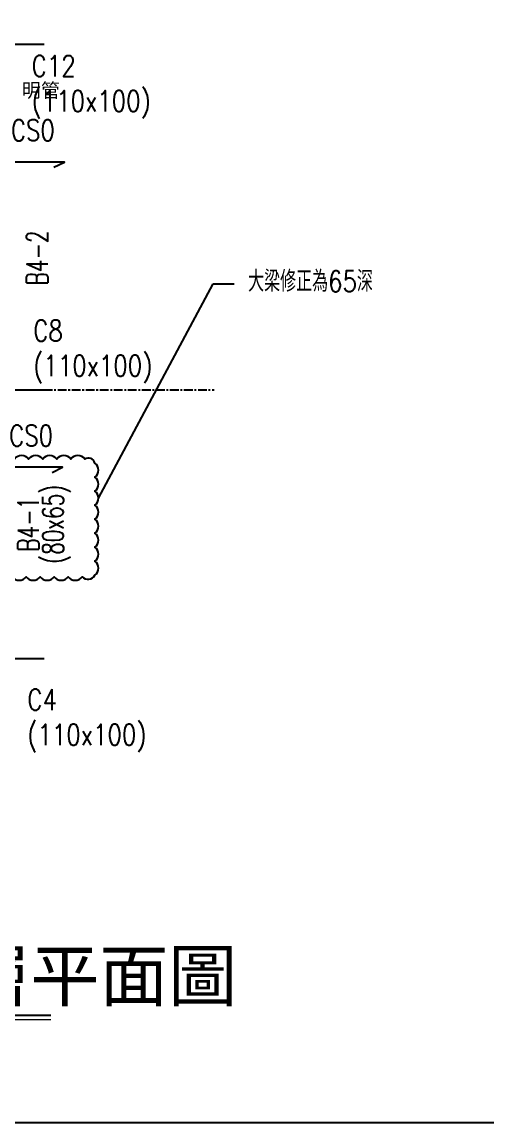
# Model space of a CAD drawing. Header units: millimetres. Extents: x -3377 to 119122, y -22007 to 15479.
# Drawn here: x 67184 to 68178, y 0 to 2357 of the extents above; entities that cross this region are included whole.
import ezdxf
from ezdxf import colors
from ezdxf.entities.mleader import LeaderData, LeaderLine
from ezdxf.enums import TextEntityAlignment as Align
from ezdxf.math import Vec2, Vec3

# ---------------------------------------------------------------- set-up
doc = ezdxf.new("R2010")
doc.units = ezdxf.units.MM
doc.header["$LTSCALE"] = 150
doc.header["$MEASUREMENT"] = 0
doc.linetypes.add('CENTER', pattern=[2, 1.25, -0.25, 0.25, -0.25])
doc.layers.get('0').update_dxf_attribs({"plot": 0})
doc.layers.add('5', color=5, linetype='Continuous', lineweight=13)
for name, color, linetype in [('GRID', 5, 'CENTER'), ('S-GRID', 1, 'CENTER'), ('S-SLABT', 2, 'Continuous'), ('S-TEXTC', 3, 'Continuous'), ('S-TEXTG', 2, 'Continuous'), ('TEXT', 2, 'Continuous')]:
    doc.layers.add(name, color=color, linetype=linetype)
for name, color, linetype, plot in [('LABEL', 1, 'Continuous', False), ('S-ARCH', 252, 'Continuous', False), ('S-CLOUD_20220217(結構依建築圖2022-0216修改)', 4, 'Continuous', False)]:
    doc.layers.add(name, color=color, linetype=linetype, plot=plot)
doc.styles.add('3E', font='simplex.shx', dxfattribs={"width": 0.8, "height": 45, "bigfont": 'dayus.shx'})
doc.styles.add('CS4', font='romans.shx', dxfattribs={"width": 0.7, "height": 45, "bigfont": 'lsp.shx'})
doc.styles.add('CT', font='')
doc.styles.add('HH', font='')
doc.styles.add('LSP', font='SIMPLEX.shx', dxfattribs={"width": 0.8, "bigfont": 'lsp.shx'})
doc.styles.get('CT').set_extended_font_data('DFKai-SB')
doc.styles.get('HH').set_extended_font_data('Microsoft JhengHei')

# ---------------------------------------------------------------- blocks, each defined once
blk = doc.blocks.new('LINE(2)')
at = {"layer": 'S-GRID'}
for points in [[(-8859.11, -1570.91), (-5430.87, -1570.91)], [(-8859.11, -2310.91), (-5430.87, -2310.91)], [(-8859.11, -2885.91), (-5430.87, -2885.91)]]:
    blk.add_lwpolyline(points, dxfattribs=at)
blk = doc.blocks.new('DwFm')
blk.add_lwpolyline([(-12110.4, 0), (0, 0), (0, -7760.1), (-12110.4, -7760.1)], close=True)
blk = doc.blocks.new('A$C16E17CE1')
at = {"layer": '5', "color": 252, "linetype": 'Continuous'}
blk.add_lwpolyline([(-56.6, -1367.4), (1144.1, -1367.4)], dxfattribs=at)
at = {"layer": 'GRID', "color": 252, "ltscale": 0.1}
blk.add_line((379, -20), (1493.5, -20), dxfattribs=at)
at = {"layer": 'LABEL', "color": 252}
blk.add_lwpolyline([(-212, -1358.3), (1144.1, -1358.3)], dxfattribs=at)
at = {"layer": 'TEXT', "color": 252, "style": 'HH'}
blk.add_text('明管', height=30, dxfattribs=at).set_placement((1122.9, 606.3), align=Align.CENTER)
at = {"layer": 'TEXT', "color": 252, "linetype": 'Continuous', "style": 'CT', "width": 1}
blk.add_text('拾伍層至拾陸層平面圖', height=108, dxfattribs=at).set_placement((69.6, -1328))
blk = doc.blocks.new('2022-0217')
blk.add_blockref('A$C16E17CE1', (53991.1, -6171))
blk = doc.blocks.new('_None')

msp = doc.modelspace()

# ---------------------------------------------------------------- linework, layer by layer
at = {"layer": 'S-CLOUD_20220217(結構依建築圖2022-0216修改)'}
msp.add_lwpolyline([(67162.87, 1169.41, 0.5205671), (67192.87, 1169.41, 0.5205671), (67222.87, 1169.41, 0.5205671), (67252.87, 1169.41, 0.5205671), (67282.87, 1169.41, 0.5205671), (67312.87, 1169.41, 0.5205671), (67339.8, 1172.48, 0.5205671), (67339.8, 1202.48, 0.5205671), (67339.8, 1232.48, 0.5205671), (67339.8, 1262.48, 0.5205671), (67339.8, 1292.48, 0.5205671), (67339.8, 1322.48, 0.5205671), (67339.8, 1352.48, 0.5205671), (67339.8, 1382.48, 0.5205671), (67339.8, 1412.48, 0.5205671), (67318.29, 1420.97, 0.5205671), (67288.29, 1420.97, 0.5205671), (67258.29, 1420.97, 0.5205671), (67228.29, 1420.97, 0.5205671), (67198.29, 1420.97, 0.5205671), (67168.29, 1420.97, 0.5205671)], format="xyb", dxfattribs=at)
at = {"layer": 'S-SLABT', "color": 1}
for points in [[(67252.32, 2045.74), (67274.82, 2056.99), (67139.82, 2056.99), (67162.32, 2068.24)], [(67248.52, 1392.2), (67271.02, 1403.45), (67136.02, 1403.45), (67158.52, 1414.7)]]:
    msp.add_lwpolyline(points, dxfattribs=at)

# ---------------------------------------------------------------- block references
msp.add_blockref('DwFm', (72662.4, 7760.14))
at = {"layer": 'S-ARCH'}
msp.add_blockref('2022-0217', (12110.4, 7760.14), dxfattribs=at)
at = {"layer": 'S-GRID'}
msp.add_blockref('LINE(2)', (72662.4, 3880.07), dxfattribs=at)

# ---------------------------------------------------------------- texts
at = {"layer": 'S-SLABT', "color": 2, "style": '3E', "width": 0.8}
for p in [(67207.32, 2101.99), (67203.52, 1448.45)]:
    msp.add_text('CS0', height=45, dxfattribs=at).set_placement(p, align=Align.CENTER)
at = {"layer": 'S-TEXTC', "style": 'CS4', "width": 0.8}
for s, p in [('C12', (67204.71, 2240.06)), ('(110x100)', (67204.71, 2165.06)), ('C8', (67208.14, 1673.32)), ('(110x100)', (67208.14, 1598.32)), ('C4', (67195.56, 883.84)), ('(110x100)', (67195.56, 808.84))]:
    msp.add_text(s, height=45, dxfattribs=at).set_placement(p)
at = {"layer": 'S-TEXTG', "style": 'CS4', "width": 0.7}
msp.add_text('B4-2', height=45, rotation=90, dxfattribs=at).set_placement((67216.53, 1851.66), align=Align.MIDDLE)
at = {"layer": 'S-TEXTG', "insert": (67231.53, 1281.66), "char_height": 45, "attachment_point": 5, "rotation": 90, "line_spacing_factor": 0.7, "style": 'CS4'}
msp.add_mtext('B4-1\\P(80x65)', dxfattribs=at)

# ---------------------------------------------------------------- leaders
at = {"layer": 'S-CLOUD_20220217(結構依建築圖2022-0216修改)'}
ml = msp.add_multileader_mtext('Standard', dxfattribs=at)
ml.set_content('大梁修正為65深', color=256, style='LSP')
ml.set_leader_properties(color=256)
ml.set_arrow_properties(name='NONE')
ml.build(insert=Vec2(0, 0))
ml.multileader.update_dxf_attribs({"text_left_attachment_type": 2, "text_right_attachment_type": 2, "dogleg_length": 3, "arrow_head_size": 30, "scale": 15})
ctx = ml.context
ctx.base_point, ctx.scale, ctx.char_height, ctx.arrow_head_size, ctx.landing_gap_size, ctx.plane_origin = Vec3(67637.62, 1795.93), 15, 45, 30, 30, Vec3(67347.61, 1337.48)
ctx.left_attachment, ctx.right_attachment = 2, 2
notes = []
notes.append((ctx, [(0, (1, 1, 0), (67592.62, 1795.93), (1, 0), 45, [(0, [(67347.61, 1337.48)], 0, [])])]))
ctx.mtext.insert, ctx.mtext.flow_direction = Vec3(67667.62, 1824.26), 5
for ctx, leaders in notes:
    for number, flags, end, landing, length, lines in leaders:
        leader = LeaderData()
        leader.index, (leader.has_last_leader_line, leader.has_dogleg_vector, leader.attachment_direction) = number, flags
        leader.last_leader_point, leader.dogleg_vector, leader.dogleg_length = Vec3(end), Vec3(landing), length
        for number, points, colour, breaks in lines:
            line = LeaderLine()
            line.index, line.vertices, line.color, line.breaks = number, Vec3.list(points), colors.encode_raw_color(colour), breaks
            leader.lines.append(line)
        ctx.leaders.append(leader)

doc.saveas('drawing.dxf')
